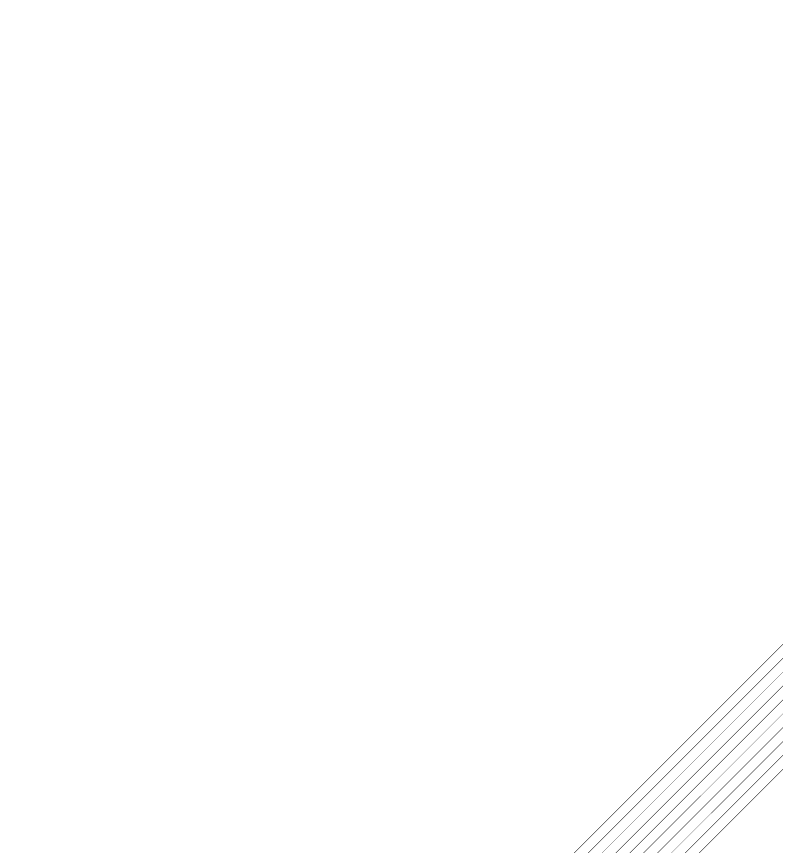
# Model space of a CAD drawing. Extents: x -21730 to 22170, y -18094 to 18606.
# Drawn here: x -10778 to -5301, y -10275 to -4292 of the extents above; entities that cross this region are included whole.
import ezdxf

# ---------------------------------------------------------------- set-up
doc = ezdxf.new("R2010")
doc.units = 0
doc.layers.add('L0D0_0', color=1, linetype='CONTINUOUS')

msp = doc.modelspace()

# ---------------------------------------------------------------- linework, layer by layer
at = {"layer": 'L0D0_0', "const_width": 3}
for points in [[(-12995, -17459), (170, -4294)], [(-12995, -17359), (70, -4294)], [(-12995, -17259), (-30, -4294)], [(-12995, -17159), (-130, -4294)], [(-12995, -17059), (-230, -4294)], [(-12995, -16959), (-330, -4294)], [(-12995, -16859), (-430, -4294)], [(-12995, -16759), (-530, -4294)], [(-12995, -16659), (-630, -4294)], [(-12995, -16559), (-730, -4294)]]:
    msp.add_lwpolyline(points, dxfattribs=at)

doc.saveas('drawing.dxf')
